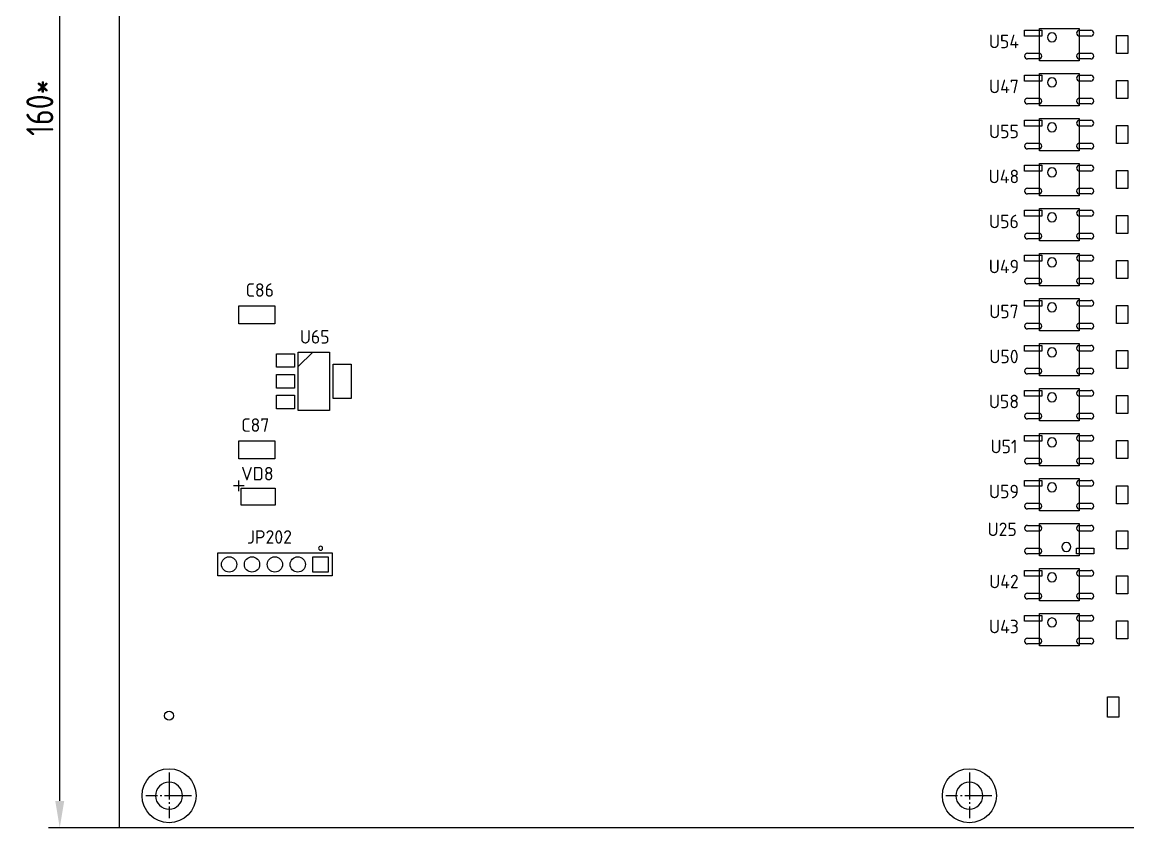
# Model space of a CAD drawing. Header units: millimetres. Extents: x -14 to 566, y -70 to 137.
# Drawn here: x -14.1 to 108.8, y -40 to 49.5 of the extents above; entities that cross this region are included whole.
import ezdxf
from ezdxf.enums import TextEntityAlignment as Align

# ---------------------------------------------------------------- set-up
doc = ezdxf.new("R2010")
doc.units = ezdxf.units.MM
for name, color, linetype in [('BG_OUTLINE', 7, 'Continuous'), ('PG_ASSEMBLY_TOP', 7, 'Continuous'), ('PIN_TOP', 7, 'Continuous'), ('RD_ASSEMBLY_TOP', 7, 'Continuous'), ('РАЗМЕРЫ', 7, 'Continuous')]:
    doc.layers.add(name, color=color, linetype=linetype)
doc.styles.get("Standard").update_dxf_attribs({"font": 'txt.shx'})
doc.styles.add('ГОСТ 2.304', font='CS_Gost2304.shx')
doc.dimstyles.new('ЕСКД', dxfattribs={"dimscale": 0, "dimtxt": 3, "dimasz": 3, "dimexe": 1.25, "dimexo": 0, "dimtad": 1, "dimtoh": 1, "dimdec": 3, "dimrnd": 0.5, "dimtxsty": 'ГОСТ 2.304', "dimcen": 5, "dimadec": 3, "dimazin": 2, "dimtfac": 0.75, "dimtdec": 4, "dimtmove": 1, "dimatfit": 3, "dimfxl": 1, "dimtolj": 1, "dimarcsym": 0})

# ---------------------------------------------------------------- blocks, each defined once
blk = doc.blocks.new('*D430')
at = {"layer": 'Defpoints', "color": 0}
for p in [(-9.89, 120), (-3.24, 120), (-3.24, -40)]:
    blk.add_point(p, dxfattribs=at)
at = {"layer": 'РАЗМЕРЫ', "color": 0, "lineweight": -2}
for p, q in [((-3.24, 120), (-11.14, 120)), ((-9.89, -37), (-9.89, 117)), ((-3.24, -40), (-11.14, -40))]:
    blk.add_line(p, q, dxfattribs=at)
at = {"layer": 'РАЗМЕРЫ', "color": 0}
for points in [[(-9.39, 117), (-10.39, 117), (-9.89, 120)], [(-10.39, -37), (-9.39, -37), (-9.89, -40)]]:
    blk.add_solid(points, dxfattribs=at)
at = {"layer": 'РАЗМЕРЫ', "color": 0, "ltscale": 100, "insert": (-12.1, 40), "char_height": 3, "attachment_point": 5, "rotation": 90, "style": 'ГОСТ 2.304'}
blk.add_mtext('\\A1;160*', dxfattribs=at)

msp = doc.modelspace()

# ---------------------------------------------------------------- linework, layer by layer
at = {"layer": 'BG_OUTLINE'}
for p, q in [((-3.2445, -40), (-3.2445, 120)), ((230.0055, -40), (-3.2445, -40))]:
    msp.add_line(p, q, dxfattribs=at)
at = {"layer": 'PG_ASSEMBLY_TOP'}
for p, q in [((98.9355, 45.22), (98.9355, 48.82)), ((98.9355, 48.82), (103.3355, 48.82)), ((103.3355, 48.82), (103.3355, 45.22)), ((107.5105, 46.02), (107.5105, 48.02)), ((107.5105, 48.02), (108.7605, 48.02)), ((108.7605, 48.02), (108.7605, 46.02)), ((108.7605, 46.02), (107.5105, 46.02)), ((103.3355, 45.22), (98.9355, 45.22)), ((98.9355, 40.22), (98.9355, 43.82)), ((98.9355, 43.82), (103.3355, 43.82)), ((103.3355, 43.82), (103.3355, 40.22)), ((107.5105, 41.02), (107.5105, 43.02)), ((107.5105, 43.02), (108.7605, 43.02)), ((108.7605, 43.02), (108.7605, 41.02)), ((108.7605, 41.02), (107.5105, 41.02)), ((103.3355, 40.22), (98.9355, 40.22)), ((98.9355, 35.22), (98.9355, 38.82)), ((98.9355, 38.82), (103.3355, 38.82)), ((103.3355, 38.82), (103.3355, 35.22)), ((107.5105, 36.02), (107.5105, 38.02)), ((107.5105, 38.02), (108.7605, 38.02)), ((108.7605, 38.02), (108.7605, 36.02)), ((108.7605, 36.02), (107.5105, 36.02)), ((103.3355, 35.22), (98.9355, 35.22)), ((98.9355, 30.22), (98.9355, 33.82)), ((98.9355, 33.82), (103.3355, 33.82)), ((103.3355, 33.82), (103.3355, 30.22)), ((107.5105, 31.02), (107.5105, 33.02)), ((107.5105, 33.02), (108.7605, 33.02)), ((108.7605, 33.02), (108.7605, 31.02)), ((108.7605, 31.02), (107.5105, 31.02)), ((103.3355, 30.22), (98.9355, 30.22)), ((98.9355, 25.22), (98.9355, 28.82)), ((98.9355, 28.82), (103.3355, 28.82)), ((103.3355, 28.82), (103.3355, 25.22)), ((107.5105, 26.02), (107.5105, 28.02)), ((107.5105, 28.02), (108.7605, 28.02)), ((108.7605, 28.02), (108.7605, 26.02)), ((108.7605, 26.02), (107.5105, 26.02)), ((103.3355, 25.22), (98.9355, 25.22)), ((98.9355, 20.22), (98.9355, 23.82)), ((98.9355, 23.82), (103.3355, 23.82)), ((103.3355, 23.82), (103.3355, 20.22)), ((107.5105, 21.02), (107.5105, 23.02)), ((107.5105, 23.02), (108.7605, 23.02)), ((108.7605, 23.02), (108.7605, 21.02)), ((108.7605, 21.02), (107.5105, 21.02)), ((103.3355, 20.22), (98.9355, 20.22)), ((98.9355, 15.22), (98.9355, 18.82)), ((98.9355, 18.82), (103.3355, 18.82)), ((103.3355, 18.82), (103.3355, 15.22)), ((10, 16), (10, 18.005)), ((10, 18.005), (14, 18.005)), ((14, 18.005), (14, 16)), ((107.5105, 16.02), (107.5105, 18.02)), ((107.5105, 18.02), (108.7605, 18.02)), ((108.7605, 18.02), (108.7605, 16.02)), ((14, 16), (10, 16)), ((108.7605, 16.02), (107.5105, 16.02)), ((103.3355, 15.22), (98.9355, 15.22)), ((98.9355, 10.22), (98.9355, 13.82)), ((98.9355, 13.82), (103.3355, 13.82)), ((103.3355, 13.82), (103.3355, 10.22)), ((16.5855, 12.87), (18.2105, 12.87)), ((18.2105, 12.87), (16.5855, 11.245)), ((16.5855, 11.245), (16.5855, 12.87)), ((16.5855, 6.37), (16.5855, 12.87)), ((16.5855, 12.87), (20.0855, 12.87)), ((20.0855, 12.87), (20.0855, 6.37)), ((107.5105, 11.02), (107.5105, 13.02)), ((107.5105, 13.02), (108.7605, 13.02)), ((108.7605, 13.02), (108.7605, 11.02)), ((103.3355, 10.22), (98.9355, 10.22)), ((108.7605, 11.02), (107.5105, 11.02)), ((98.9355, 5.22), (98.9355, 8.82)), ((98.9355, 8.82), (103.3355, 8.82)), ((103.3355, 8.82), (103.3355, 5.22)), ((107.5105, 6.02), (107.5105, 8.02)), ((107.5105, 8.02), (108.7605, 8.02)), ((108.7605, 8.02), (108.7605, 6.02)), ((20.0855, 6.37), (16.5855, 6.37)), ((103.3355, 5.22), (98.9355, 5.22)), ((108.7605, 6.02), (107.5105, 6.02)), ((98.9355, 0.22), (98.9355, 3.82)), ((98.9355, 3.82), (103.3355, 3.82)), ((103.3355, 3.82), (103.3355, 0.22)), ((10, 1), (10, 3.005)), ((10, 3.005), (14, 3.005)), ((14, 3.005), (14, 1)), ((107.5105, 1.02), (107.5105, 3.02)), ((107.5105, 3.02), (108.7605, 3.02)), ((108.7605, 3.02), (108.7605, 1.02)), ((14, 1), (10, 1)), ((103.3355, 0.22), (98.9355, 0.22)), ((108.7605, 1.02), (107.5105, 1.02)), ((98.9355, -4.78), (98.9355, -1.18)), ((98.9355, -1.18), (103.3355, -1.18)), ((103.3355, -1.18), (103.3355, -4.78)), ((10.6, -2), (9.4, -2)), ((10, -2.6), (10, -1.4)), ((10.25, -4.15), (10.25, -2.25)), ((10.25, -2.25), (14.05, -2.25)), ((14.05, -2.25), (14.05, -4.15)), ((107.5105, -3.98), (107.5105, -1.98)), ((107.5105, -1.98), (108.7605, -1.98)), ((108.7605, -1.98), (108.7605, -3.98)), ((14.05, -4.15), (10.25, -4.15)), ((103.3355, -4.78), (98.9355, -4.78)), ((108.7605, -3.98), (107.5105, -3.98)), ((98.9355, -9.78), (98.9355, -6.18)), ((98.9355, -6.18), (103.3355, -6.18)), ((103.3355, -6.18), (103.3355, -9.78)), ((107.5105, -6.98), (108.7605, -6.98)), ((107.5105, -8.98), (107.5105, -6.98)), ((108.7605, -6.98), (108.7605, -8.98)), ((7.6555, -9.46), (20.3555, -9.46)), ((7.6555, -12), (7.6555, -9.46)), ((20.3555, -9.46), (20.3555, -12)), ((103.3355, -9.78), (98.9355, -9.78)), ((108.7605, -8.98), (107.5105, -8.98)), ((20.3555, -12), (7.6555, -12)), ((98.9355, -14.78), (98.9355, -11.18)), ((98.9355, -11.18), (103.3355, -11.18)), ((103.3355, -11.18), (103.3355, -14.78)), ((107.5105, -13.98), (107.5105, -11.98)), ((107.5105, -11.98), (108.7605, -11.98)), ((108.7605, -11.98), (108.7605, -13.98)), ((108.7605, -13.98), (107.5105, -13.98)), ((103.3355, -14.78), (98.9355, -14.78)), ((98.9355, -19.78), (98.9355, -16.18)), ((98.9355, -16.18), (103.3355, -16.18)), ((103.3355, -16.18), (103.3355, -19.78)), ((107.5105, -18.98), (107.5105, -16.98)), ((107.5105, -16.98), (108.7605, -16.98)), ((108.7605, -16.98), (108.7605, -18.98)), ((108.7605, -18.98), (107.5105, -18.98)), ((103.3355, -19.78), (98.9355, -19.78)), ((106.5105, -27.705), (106.5105, -25.455)), ((106.5105, -25.455), (107.7605, -25.455)), ((107.7605, -25.455), (107.7605, -27.705)), ((107.7605, -27.705), (106.5105, -27.705)), ((2.2555, -33.83), (2.2555, -36.83)), ((91.1555, -33.83), (91.1555, -36.83)), ((0.9555, -36.43), (-0.3445, -36.43)), ((1.4555, -36.43), (1.2555, -36.43)), ((4.7555, -36.43), (1.7555, -36.43)), ((89.8555, -36.43), (88.5555, -36.43)), ((90.3555, -36.43), (90.1555, -36.43)), ((93.6555, -36.43), (90.6555, -36.43)), ((2.2555, -37.13), (2.2555, -37.33)), ((2.2555, -37.63), (2.2555, -38.93)), ((91.1555, -37.13), (91.1555, -37.33)), ((91.1555, -37.63), (91.1555, -38.93))]:
    msp.add_line(p, q, dxfattribs=at)
for centre, radius, start, end in [((100.3355, 47.82), 0.5, 90, 270), ((100.3355, 47.82), 0.5, 270, 90), ((100.3355, 42.82), 0.5, 90, 270), ((100.3355, 42.82), 0.5, 270, 90), ((100.3355, 37.82), 0.5, 90, 270), ((100.3355, 37.82), 0.5, 270, 90), ((100.3355, 32.82), 0.5, 90, 270), ((100.3355, 32.82), 0.5, 270, 90), ((100.3355, 27.82), 0.5, 90, 270), ((100.3355, 27.82), 0.5, 270, 90), ((100.3355, 22.82), 0.5, 90, 270), ((100.3355, 22.82), 0.5, 270, 90), ((100.3355, 17.82), 0.5, 90, 270), ((100.3355, 17.82), 0.5, 270, 90), ((100.3355, 12.82), 0.5, 90, 270), ((100.3355, 12.82), 0.5, 270, 90), ((100.3355, 7.82), 0.5, 90, 270), ((100.3355, 7.82), 0.5, 270, 90), ((100.3355, 2.82), 0.5, 90, 270), ((100.3355, 2.82), 0.5, 270, 90), ((100.3355, -2.18), 0.5, 90, 270), ((100.3355, -2.18), 0.5, 270, 90), ((101.9355, -8.78), 0.5, 90, 270), ((101.9355, -8.78), 0.5, 270, 90), ((19.0855, -8.93), 0.224, 90, 270), ((19.0855, -8.93), 0.224, 270, 90), ((100.3355, -12.18), 0.5, 90, 270), ((100.3355, -12.18), 0.5, 270, 90), ((100.3355, -17.18), 0.5, 90, 270), ((100.3355, -17.18), 0.5, 270, 90), ((2.2555, -36.43), 1.5, 90, 270), ((2.2555, -36.43), 1.5, 270, 90), ((91.1555, -36.43), 1.5, 90, 270), ((91.1555, -36.43), 1.5, 270, 90)]:
    msp.add_arc(centre, radius, start, end, dxfattribs=at)
at = {"layer": 'PIN_TOP'}
for p, q in [((97.2975, 47.97), (97.2975, 48.61)), ((97.2975, 48.61), (99.1975, 48.61)), ((99.1975, 47.97), (97.2975, 47.97)), ((99.1975, 48.61), (99.1975, 47.97)), ((103.3935, 48.61), (104.6535, 48.61)), ((104.6535, 47.97), (103.3935, 47.97)), ((97.6175, 46.07), (98.8775, 46.07)), ((103.3935, 46.07), (104.6535, 46.07)), ((98.8775, 45.43), (97.6175, 45.43)), ((104.6535, 45.43), (103.3935, 45.43)), ((97.2975, 42.97), (97.2975, 43.61)), ((97.2975, 43.61), (99.1975, 43.61)), ((99.1975, 43.61), (99.1975, 42.97)), ((103.3935, 43.61), (104.6535, 43.61)), ((99.1975, 42.97), (97.2975, 42.97)), ((104.6535, 42.97), (103.3935, 42.97)), ((97.6175, 41.07), (98.8775, 41.07)), ((103.3935, 41.07), (104.6535, 41.07)), ((98.8775, 40.43), (97.6175, 40.43)), ((104.6535, 40.43), (103.3935, 40.43)), ((97.2975, 37.97), (97.2975, 38.61)), ((97.2975, 38.61), (99.1975, 38.61)), ((99.1975, 38.61), (99.1975, 37.97)), ((103.3935, 38.61), (104.6535, 38.61)), ((99.1975, 37.97), (97.2975, 37.97)), ((104.6535, 37.97), (103.3935, 37.97)), ((97.6175, 36.07), (98.8775, 36.07)), ((103.3935, 36.07), (104.6535, 36.07)), ((98.8775, 35.43), (97.6175, 35.43)), ((104.6535, 35.43), (103.3935, 35.43)), ((97.2975, 32.97), (97.2975, 33.61)), ((97.2975, 33.61), (99.1975, 33.61)), ((99.1975, 33.61), (99.1975, 32.97)), ((103.3935, 33.61), (104.6535, 33.61)), ((99.1975, 32.97), (97.2975, 32.97)), ((104.6535, 32.97), (103.3935, 32.97)), ((97.6175, 31.07), (98.8775, 31.07)), ((103.3935, 31.07), (104.6535, 31.07)), ((98.8775, 30.43), (97.6175, 30.43)), ((104.6535, 30.43), (103.3935, 30.43)), ((97.2975, 27.97), (97.2975, 28.61)), ((97.2975, 28.61), (99.1975, 28.61)), ((99.1975, 28.61), (99.1975, 27.97)), ((103.3935, 28.61), (104.6535, 28.61)), ((99.1975, 27.97), (97.2975, 27.97)), ((104.6535, 27.97), (103.3935, 27.97)), ((97.6175, 26.07), (98.8775, 26.07)), ((103.3935, 26.07), (104.6535, 26.07)), ((98.8775, 25.43), (97.6175, 25.43)), ((104.6535, 25.43), (103.3935, 25.43)), ((97.2975, 22.97), (97.2975, 23.61)), ((97.2975, 23.61), (99.1975, 23.61)), ((99.1975, 23.61), (99.1975, 22.97)), ((103.3935, 23.61), (104.6535, 23.61)), ((99.1975, 22.97), (97.2975, 22.97)), ((104.6535, 22.97), (103.3935, 22.97)), ((97.6175, 21.07), (98.8775, 21.07)), ((103.3935, 21.07), (104.6535, 21.07)), ((98.8775, 20.43), (97.6175, 20.43)), ((104.6535, 20.43), (103.3935, 20.43)), ((97.2975, 17.97), (97.2975, 18.61)), ((97.2975, 18.61), (99.1975, 18.61)), ((99.1975, 18.61), (99.1975, 17.97)), ((103.3935, 18.61), (104.6535, 18.61)), ((99.1975, 17.97), (97.2975, 17.97)), ((104.6535, 17.97), (103.3935, 17.97)), ((97.6175, 16.07), (98.8775, 16.07)), ((103.3935, 16.07), (104.6535, 16.07)), ((98.8775, 15.43), (97.6175, 15.43)), ((104.6535, 15.43), (103.3935, 15.43)), ((97.2975, 12.97), (97.2975, 13.61)), ((97.2975, 13.61), (99.1975, 13.61)), ((99.1975, 13.61), (99.1975, 12.97)), ((103.3935, 13.61), (104.6535, 13.61)), ((14.1855, 11.17), (14.1855, 12.67)), ((14.1855, 12.67), (16.1855, 12.67)), ((16.1855, 12.67), (16.1855, 11.17)), ((99.1975, 12.97), (97.2975, 12.97)), ((104.6535, 12.97), (103.3935, 12.97)), ((16.1855, 11.17), (14.1855, 11.17)), ((20.4855, 7.72), (20.4855, 11.52)), ((20.4855, 11.52), (22.4855, 11.52)), ((22.4855, 11.52), (22.4855, 7.72)), ((97.6175, 11.07), (98.8775, 11.07)), ((103.3935, 11.07), (104.6535, 11.07)), ((14.1855, 8.87), (14.1855, 10.37)), ((14.1855, 10.37), (16.1855, 10.37)), ((16.1855, 10.37), (16.1855, 8.87)), ((98.8775, 10.43), (97.6175, 10.43)), ((104.6535, 10.43), (103.3935, 10.43)), ((16.1855, 8.87), (14.1855, 8.87)), ((97.2975, 7.97), (97.2975, 8.61)), ((97.2975, 8.61), (99.1975, 8.61)), ((99.1975, 8.61), (99.1975, 7.97)), ((103.3935, 8.61), (104.6535, 8.61)), ((14.1855, 6.57), (14.1855, 8.07)), ((14.1855, 8.07), (16.1855, 8.07)), ((16.1855, 8.07), (16.1855, 6.57)), ((22.4855, 7.72), (20.4855, 7.72)), ((99.1975, 7.97), (97.2975, 7.97)), ((104.6535, 7.97), (103.3935, 7.97)), ((16.1855, 6.57), (14.1855, 6.57)), ((97.6175, 6.07), (98.8775, 6.07)), ((98.8775, 5.43), (97.6175, 5.43)), ((103.3935, 6.07), (104.6535, 6.07)), ((104.6535, 5.43), (103.3935, 5.43)), ((97.2975, 2.97), (97.2975, 3.61)), ((97.2975, 3.61), (99.1975, 3.61)), ((99.1975, 2.97), (97.2975, 2.97)), ((99.1975, 3.61), (99.1975, 2.97)), ((103.3935, 3.61), (104.6535, 3.61)), ((104.6535, 2.97), (103.3935, 2.97)), ((97.6175, 1.07), (98.8775, 1.07)), ((98.8775, 0.43), (97.6175, 0.43)), ((103.3935, 1.07), (104.6535, 1.07)), ((104.6535, 0.43), (103.3935, 0.43)), ((97.2975, -2.03), (97.2975, -1.39)), ((97.2975, -1.39), (99.1975, -1.39)), ((99.1975, -2.03), (97.2975, -2.03)), ((99.1975, -1.39), (99.1975, -2.03)), ((103.3935, -1.39), (104.6535, -1.39)), ((104.6535, -2.03), (103.3935, -2.03)), ((97.6175, -3.93), (98.8775, -3.93)), ((98.8775, -4.57), (97.6175, -4.57)), ((103.3935, -3.93), (104.6535, -3.93)), ((104.6535, -4.57), (103.3935, -4.57)), ((97.6175, -6.39), (98.8775, -6.39)), ((98.8775, -7.03), (97.6175, -7.03)), ((103.3935, -6.39), (104.6535, -6.39)), ((104.6535, -7.03), (103.3935, -7.03)), ((97.6175, -8.93), (98.8775, -8.93)), ((98.8775, -9.57), (97.6175, -9.57)), ((103.0735, -9.57), (103.0735, -8.93)), ((103.0735, -8.93), (104.9735, -8.93)), ((104.9735, -9.57), (103.0735, -9.57)), ((104.9735, -8.93), (104.9735, -9.57)), ((18.2355, -11.58), (18.2355, -9.88)), ((18.2355, -9.88), (19.9355, -9.88)), ((19.9355, -9.88), (19.9355, -11.58)), ((19.9355, -11.58), (18.2355, -11.58)), ((97.2975, -12.03), (97.2975, -11.39)), ((97.2975, -11.39), (99.1975, -11.39)), ((99.1975, -12.03), (97.2975, -12.03)), ((99.1975, -11.39), (99.1975, -12.03)), ((103.3935, -11.39), (104.6535, -11.39)), ((104.6535, -12.03), (103.3935, -12.03)), ((97.6175, -13.93), (98.8775, -13.93)), ((98.8775, -14.57), (97.6175, -14.57)), ((103.3935, -13.93), (104.6535, -13.93)), ((104.6535, -14.57), (103.3935, -14.57)), ((97.2975, -17.03), (97.2975, -16.39)), ((97.2975, -16.39), (99.1975, -16.39)), ((99.1975, -17.03), (97.2975, -17.03)), ((99.1975, -16.39), (99.1975, -17.03)), ((103.3935, -16.39), (104.6535, -16.39)), ((104.6535, -17.03), (103.3935, -17.03)), ((97.6175, -18.93), (98.8775, -18.93)), ((98.8775, -19.57), (97.6175, -19.57)), ((103.3935, -18.93), (104.6535, -18.93)), ((104.6535, -19.57), (103.3935, -19.57))]:
    msp.add_line(p, q, dxfattribs=at)
for centre, radius in [((8.9255, -10.73), 0.85), ((11.4655, -10.73), 0.85), ((14.0055, -10.73), 0.85), ((16.5455, -10.73), 0.85), ((2.2555, -27.54), 0.5), ((2.2555, -36.43), 3), ((91.1555, -36.43), 3)]:
    msp.add_circle(centre, radius, dxfattribs=at)
for centre, start, end in [((103.3935, 48.29), 90, 270), ((104.6535, 48.29), 270, 90), ((97.6175, 45.75), 90, 270), ((98.8775, 45.75), 270, 90), ((103.3935, 45.75), 90, 270), ((104.6535, 45.75), 270, 90), ((103.3935, 43.29), 90, 270), ((104.6535, 43.29), 270, 90), ((97.6175, 40.75), 90, 270), ((98.8775, 40.75), 270, 90), ((103.3935, 40.75), 90, 270), ((104.6535, 40.75), 270, 90), ((103.3935, 38.29), 90, 270), ((104.6535, 38.29), 270, 90), ((97.6175, 35.75), 90, 270), ((98.8775, 35.75), 270, 90), ((103.3935, 35.75), 90, 270), ((104.6535, 35.75), 270, 90), ((103.3935, 33.29), 90, 270), ((104.6535, 33.29), 270, 90), ((97.6175, 30.75), 90, 270), ((98.8775, 30.75), 270, 90), ((103.3935, 30.75), 90, 270), ((104.6535, 30.75), 270, 90), ((103.3935, 28.29), 90, 270), ((104.6535, 28.29), 270, 90), ((97.6175, 25.75), 90, 270), ((98.8775, 25.75), 270, 90), ((103.3935, 25.75), 90, 270), ((104.6535, 25.75), 270, 90), ((103.3935, 23.29), 90, 270), ((104.6535, 23.29), 270, 90), ((97.6175, 20.75), 90, 270), ((98.8775, 20.75), 270, 90), ((103.3935, 20.75), 90, 270), ((104.6535, 20.75), 270, 90), ((103.3935, 18.29), 90, 270), ((104.6535, 18.29), 270, 90), ((97.6175, 15.75), 90, 270), ((98.8775, 15.75), 270, 90), ((103.3935, 15.75), 90, 270), ((104.6535, 15.75), 270, 90), ((103.3935, 13.29), 90, 270), ((104.6535, 13.29), 270, 90), ((97.6175, 10.75), 90, 270), ((98.8775, 10.75), 270, 90), ((103.3935, 10.75), 90, 270), ((104.6535, 10.75), 270, 90), ((103.3935, 8.29), 90, 270), ((104.6535, 8.29), 270, 90), ((97.6175, 5.75), 90, 270), ((98.8775, 5.75), 270, 90), ((103.3935, 5.75), 90, 270), ((104.6535, 5.75), 270, 90), ((103.3935, 3.29), 90, 270), ((104.6535, 3.29), 270, 90), ((97.6175, 0.75), 90, 270), ((98.8775, 0.75), 270, 90), ((103.3935, 0.75), 90, 270), ((104.6535, 0.75), 270, 90), ((103.3935, -1.71), 90, 270), ((104.6535, -1.71), 270, 90), ((97.6175, -4.25), 90, 270), ((98.8775, -4.25), 270, 90), ((103.3935, -4.25), 90, 270), ((104.6535, -4.25), 270, 90), ((97.6175, -6.71), 90, 270), ((98.8775, -6.71), 270, 90), ((103.3935, -6.71), 90, 270), ((104.6535, -6.71), 270, 90), ((97.6175, -9.25), 90, 270), ((98.8775, -9.25), 270, 90), ((103.3935, -11.71), 90, 270), ((104.6535, -11.71), 270, 90), ((97.6175, -14.25), 90, 270), ((98.8775, -14.25), 270, 90), ((103.3935, -14.25), 90, 270), ((104.6535, -14.25), 270, 90), ((103.3935, -16.71), 90, 270), ((104.6535, -16.71), 270, 90), ((97.6175, -19.25), 90, 270), ((98.8775, -19.25), 270, 90), ((103.3935, -19.25), 90, 270), ((104.6535, -19.25), 270, 90)]:
    msp.add_arc(centre, 0.32, start, end, dxfattribs=at)

# ---------------------------------------------------------------- texts
at = {"layer": 'RD_ASSEMBLY_TOP', "width": 0.916667}
for s, p in [('U54', (94.9968, 46.62)), ('U47', (94.9968, 41.62)), ('U55', (94.9968, 36.62)), ('U48', (94.9968, 31.62)), ('U56', (94.9968, 26.62)), ('U49', (94.9968, 21.62)), ('C86', (12.3355, 19.005)), ('U57', (94.9968, 16.62)), ('U65', (18.4355, 13.8039)), ('U50', (94.9968, 11.62)), ('U58', (94.9968, 6.62)), ('C87', (11.8333, 4)), ('U51', (94.9968, 1.62)), ('VD8', (12.0625, -1.4)), ('U59', (94.9968, -3.38)), ('U25', (94.7968, -7.58)), ('JP202', (13.4132, -8.43)), ('U42', (94.9968, -13.38)), ('U43', (94.9968, -18.38))]:
    msp.add_text(s, height=1.5, dxfattribs=at).set_placement(p, align=Align.CENTER)

# ---------------------------------------------------------------- dimensions: what is measured, and where the dimension line sits
at = {"layer": 'РАЗМЕРЫ'}
dim = msp.add_linear_dim(base=(-9.8907, 120), p1=(-3.2445, -40), p2=(-3.2445, 120), angle=90, text='<>*', dimstyle='ЕСКД', override={"dimscale": 1, "dimlfac": 1, "dimtxsty": 'ГОСТ 2.304', "dimsah": 1, "dimtolj": 1}, dxfattribs=at)
dim.commit()
dim.dimension.update_dxf_attribs({"geometry": '*D430', "text_midpoint": (-12.1025, 40)})

doc.saveas('drawing.dxf')
